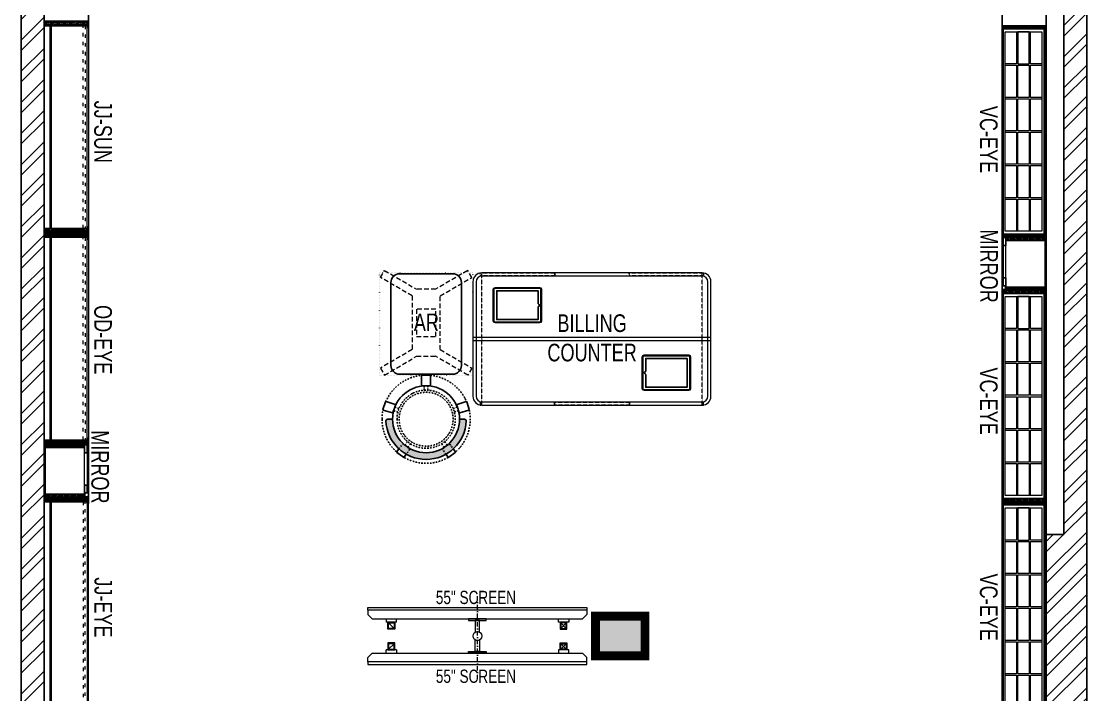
# Model space of a CAD drawing. Header units: feet. Extents: x 9622433 to 9628480, y -5942339 to -5927921.
# Drawn here: x 9622440 to 9628480, y -5938165 to -5934346 of the extents above; entities that cross this region are included whole.
import ezdxf

# ---------------------------------------------------------------- set-up
doc = ezdxf.new("R2010")
doc.units = ezdxf.units.FT
doc.header["$LTSCALE"] = 33
doc.header["$MEASUREMENT"] = 0
for name, pattern in [('ACAD_ISO03W100', [30, 12, -18]), ('DASHDOT2', [0.5, 0.25, -0.125, 0, -0.125]), ('DOT', [0.25, 0, -0.25]), ('HIDDEN2', [4.7624999999999975, 3.174999999999998, -1.587499999999999]), ('HIDDENX2', [0.75, 0.5, -0.25])]:
    doc.linetypes.add(name, pattern=pattern)
for name, color, linetype, lineweight in [('A-COL', 243, 'Continuous', 9), ('column hatch', 5, 'Continuous', 0), ('HATCH', 9, 'Continuous', 9), ('LENS-DIM', 252, 'Continuous', 5), ('LENS-PARTITION', 21, 'Continuous', 25), ('LENS-TEXT', 31, 'Continuous', 5), ('LENS_TEXT', 31, 'Continuous', 5), ('LK-EQPMT', 3, 'Continuous', 18), ('LK-FF&E FLOOR', 1, 'Continuous', 9), ('LK-FF&E WALL', 1, 'Continuous', 9), ('LK-IT', 3, 'Continuous', 18), ('LK-MIRROR', 133, 'Continuous', 13), ('LN-ELEVATION-1', 81, 'Continuous', 25), ('LN-ELEVATION-2', 103, 'Continuous', 20), ('LN-ELEVATION-3', 125, 'Continuous', 18), ('LN-ELEVATION-4', 145, 'Continuous', 13), ('LN-HATCH', 251, 'Continuous', 0), ('PLANO-TXT', 252, 'Continuous', 5)]:
    doc.layers.add(name, color=color, linetype=linetype, lineweight=lineweight)
doc.layers.add('A-WALL', color=1, linetype='Continuous')
doc.styles.add('LK TXT', font='GILC____.TTF', dxfattribs={"height": 100})
pattern_1 = [(45, (7858054.083674966, 3504049.203216764), (-4.490128060534575, 4.490128060534575), [])]

# ---------------------------------------------------------------- blocks, each defined once
blk = doc.blocks.new('A$Cbfece080')
at = {"layer": 'column hatch'}
h = blk.add_hatch(color=8, dxfattribs=at)
h.dxf.hatch_style = 1
h.paths.add_polyline_path([(-1581.25023949705, 928.4507690984755), (-1861.25023949705, 928.4507690984755), (-1861.25023949705, 588.4507690984755), (-1681.250239497051, 588.4507690984755), (-1581.25023949705, 588.4507690984755)])
h.paths.add_polyline_path([(2118.749760504812, 1718.450769098475), (1908.749760504812, 1718.450769098475), (1908.749760504812, 1343.450769098475), (2118.749760504812, 1343.450769098475)])
h.paths.add_polyline_path([(2118.749760504812, -3026.549230901525), (1788.749760504812, -3026.549230901525), (1788.749760504812, -3316.549230901524), (2118.749760504812, -3316.549230901524)])
h.paths.add_polyline_path([(-1531.25023949705, -3791.549230901524), (-1861.25023949705, -3791.549230901524), (-1861.25023949705, -4081.549230901525), (-1531.25023949705, -4081.549230901525)])
h.paths.add_polyline_path([(-3641.250239497051, -4031.549230901524), (-3921.250239497051, -4031.549230901524), (-3921.250239497051, -4281.549230901524), (-3641.250239497051, -4281.549230901524)])
h.paths.add_polyline_path([(-384.8875550720841, -8080.18385880068), (-665.843168541789, -8080.18385880068), (-665.843168541789, -8305.084408267401), (-384.8875550720841, -8305.084408267401)])
h.paths.add_polyline_path([(-3621.250239497051, -8606.549230901524), (-3921.250239497051, -8606.549230901524), (-3921.250239497051, -8896.549230901524), (-3621.250239497051, -8896.549230901524)])
h.paths.add_polyline_path([(-3671.250239497051, -11506.54923090152), (-3921.250239497051, -11506.54923090152), (-3921.250239497051, -11846.54923090152), (-3671.250239497051, -11846.54923090152)])
at = {"layer": 'LN-HATCH'}
h = blk.add_hatch(dxfattribs=at)
h.set_pattern_fill('ANSI32', color=256, scale=333, angle=180)
h.set_pattern_definition([(225, (-9380682.822466988, 5277022.064919598), (88.29995930067012, -88.29995930067015), []), (225, (-9380741.689106423, 5277022.064919598), (88.29995930067012, -88.29995930067015), [])])
h.paths.add_polyline_path([(2118.749760504812, -3316.549230901524), (1988.749760504812, -3316.549230901524), (1988.749760504812, -7616.549230901525), (1888.749760504812, -7616.549230901525), (1888.749760504812, -11846.54923090152), (2118.749760504812, -11846.54923090152)])
h.paths.add_polyline_path([(-3791.250239497051, -4281.549230901524), (-3921.250239497051, -4281.549230901524), (-3921.250239497051, -8606.549230901524), (-3791.250239497051, -8606.549230901524)])
h.paths.add_polyline_path([(-1811.25023949705, -4081.549230901525), (-1861.25023949705, -4081.549230901525), (-1861.25023949705, -4031.549230901524), (-3641.250239497051, -4031.549230901524), (-3641.250239497051, -4181.549230901524), (-1811.25023949705, -4181.549230901524)])
h.paths.add_polyline_path([(2118.749760504812, 1343.450769098475), (1988.749760504812, 1343.450769098475), (1988.749760504812, -3026.549230901525), (2118.749760504812, -3026.549230901525)])
at = {"layer": 'A-COL'}
blk.add_lwpolyline([(-665.843168541789, -8080.18385880068), (-384.8875550720841, -8080.18385880068), (-384.8875550720841, -8305.084408267401), (-665.843168541789, -8305.084408267401)], close=True, dxfattribs=at)
at = {"layer": 'A-WALL'}
for p, q in [((2118.749760504812, -11846.54923090152), (2118.749760504812, 1718.450769098475)), ((1988.749760504812, -7616.549230901525), (1988.749760504812, -3316.549230901524)), ((-3921.250239497051, -4031.549230901524), (-3921.250239497051, -11846.54923090152)), ((-3791.250239497051, -8606.549230901524), (-3791.250239497051, -4281.549230901524)), ((1888.749760504812, -11846.54923090152), (1888.749760504812, -7616.549230901525)), ((1888.749760504812, -7616.549230901525), (1988.749760504812, -7616.549230901525))]:
    blk.add_line(p, q, dxfattribs=at)
blk = doc.blocks.new('I-PAD Frame')
at = {"color": 3, "linetype": 'Continuous'}
blk.add_lwpolyline([(357868.7410323084, -232321.1361381283), (358122.7410323085, -232321.1361381283, 0.4142135623713902), (358132.7410323086, -232311.1361381283), (358132.7410323086, -232129.1361381283, 0.4142135623713902), (358122.7410323085, -232119.1361381283), (357868.7410323084, -232119.1361381283, 0.4142135623713902), (357858.7410323085, -232129.1361381283), (357858.7410323085, -232311.1361381283, 0.4142135623713902)], format="xyb", close=True, dxfattribs=at)
at = {"color": 3, "linetype": 'Continuous', "lineweight": 25}
blk.add_lwpolyline([(358113.2410323085, -232229.6755301424), (358113.2410323085, -232302.1361381283), (357878.2410323086, -232302.1361381283), (357878.2410323086, -232138.1361381283), (358113.2410323085, -232138.1361381283), (358113.2410323085, -232210.5967461141, 0.3275382217372251), (358114.6410323081, -232212.5046245168, -0.733799385757267), (358114.6410323086, -232227.7676517396, 0.3275382217372252)], format="xyb", close=True, dxfattribs=at)
blk = doc.blocks.new('Billing Counter-1350')
at = {"color": 5, "linetype": 'HIDDENX2', "ltscale": 0.025}
for p, q in [((-624.9999978118576, -374.9978339364752), (-625.0000002956949, 375)), ((624.9999976539984, -374.9978339364752), (625.0000001378357, 375))]:
    blk.add_line(p, q, dxfattribs=at)
at = {"color": 0, "linetype": 'Continuous'}
for p, q in [((625, 375), (-625, 375)), ((675, -325), (675, 325)), ((-625, -375), (625, -375))]:
    blk.add_line(p, q, dxfattribs=at)
at = {"color": 2, "linetype": 'Continuous'}
blk.add_line((624, -375), (624.9999976539984, -374.9978339364752), dxfattribs=at)
at = {"color": 2, "linetype": 'HIDDENX2', "ltscale": 0.025}
for points in [[(-632.999998427229, 375), (-212.4115580061916, 375), (-212.4115580851212, 358), (-632.9999985061586, 358)], [(210.3333326776046, 375), (-210.2551077436656, 375), (-210.255107664736, 358), (210.3333327565342, 358)], [(212.3333327565342, 375), (632.9217731775716, 375), (632.921773098642, 358), (212.3333326776046, 358)], [(-632.999998427229, -375), (-212.4115580061916, -375), (-212.4115580851212, -358), (-632.9999985061586, -358)], [(210.3333326776046, -375), (-210.2551077436656, -375), (-210.255107664736, -358), (210.3333327563014, -358)], [(212.3333327563014, -375), (632.9217731775716, -375), (632.921773098642, -358), (212.3333326776046, -358)]]:
    blk.add_lwpolyline(points, close=True, dxfattribs=at)
at = {"color": 5, "linetype": 'Continuous'}
for points in [[(-555.9166655030566, 97.25000000000001), (-288.9166655030567, 97.25000000000001), (-288.9166655030567, 286.25), (-555.9166655030566, 286.25)], [(555.9166655030566, -97.25000000000001), (288.9166655030567, -97.25000000000001), (288.9166655030567, -286.25), (555.9166655030566, -286.25)]]:
    blk.add_lwpolyline(points, close=True, dxfattribs=at)
at = {"color": 5, "linetype": 'HIDDENX2', "ltscale": 0.025}
blk.add_lwpolyline([(625, 8.5), (-625, 8.5), (-625, -8.5), (625, -8.5)], close=True, dxfattribs=at)
at = {"color": 0, "linetype": 'Continuous'}
for centre, radius, start, end in [((-625, 325), 50.0000000000291, 90, 180), ((624.9999999997672, 325), 50.00000000005822, 0, 90), ((624.9999999997672, -325), 50.0000000000291, 270, 0)]:
    blk.add_arc(centre, radius, start, end, dxfattribs=at)
at = {"layer": 'LN-ELEVATION-2'}
blk.add_line((-675, 325), (-675, -325), dxfattribs=at)
for points in [[(625, 375), (-625, 375, 0.4142135623725836), (-675, 325), (-675, -325, 0.4142135623725836), (-625, -375), (625, -375, 0.4142135623725837), (675, -325), (675, 325, 0.4142135623725836)], [(625, 357), (-625, 357, 0.4142135623730951), (-657, 325), (-657, -325, 0.4142135623730951), (-625, -357), (625, -357, 0.4142135623730951), (657, -325), (657, 325, 0.4142135623730951)]]:
    blk.add_lwpolyline(points, format="xyb", close=True, dxfattribs=at)
blk.add_lwpolyline([(-675, -8.5), (675, -8.5), (675, 8.5), (-675, 8.5)], close=True, dxfattribs=at)
blk.add_arc((-625, -325), 50.00000000005822, 180, 270, dxfattribs=at)
at = {"color": 2, "linetype": 'Continuous', "xscale": -1, "rotation": 180}
blk.add_blockref('I-PAD Frame', (-358418.1576978308, -232028.3861380983), dxfattribs=at)
at = {"color": 2, "linetype": 'Continuous', "xscale": -1}
blk.add_blockref('I-PAD Frame', (358418.1576978117, 232028.3861381281), dxfattribs=at)
at = {"layer": 'LENS-TEXT', "color": 0, "linetype": 'Continuous', "ltscale": 3, "insert": (0.983410338871181, 5.633732088841497), "char_height": 100, "attachment_point": 5, "style": 'LK TXT'}
blk.add_mtext_dynamic_manual_height_columns('BILLING COUNTER', width=353.0555573365615, gutter_width=0.5, heights=[0], dxfattribs=at)
blk = doc.blocks.new('AR')
at = {"layer": 'LN-ELEVATION-2', "linetype": 'DOT', "lineweight": 25}
blk.add_lwpolyline([(0, 13.41378593863919), (530, 13.41378593863919), (530, 593.4137859386392), (0, 593.4137859386392)], close=True, dxfattribs=at)
at = {"layer": 'LN-ELEVATION-2', "lineweight": 25}
blk.add_lwpolyline([(465, 68.22063546301797), (465, 538.2206354630179, 0.4142135623730951), (415, 588.2206354630177), (115, 588.2206354630177, 0.4142135623730951), (65, 538.2206354630179), (65, 68.22063546301797, 0.4142135623730951), (115, 18.22063546301797), (415, 18.22063546301797, 0.4142135623730951)], format="xyb", close=True, dxfattribs=at)
at = {"layer": 'LN-ELEVATION-4', "linetype": 'HIDDEN2', "ltscale": 0.25}
for points in [[(185.8456009030342, 448.8780772723258), (5.888936847448348, 554.0078910568263), (28.48512306064368, 593.350836840691), (211.0874861851335, 486.6754184374586)], [(344.154399111867, 448.8780772762837), (524.1110631600021, 554.0078910947777), (501.5148769393563, 593.3508368753828), (318.9125138223171, 486.6754184374586)], [(211.0874861851335, 486.6754184376913), (318.9125138223171, 486.6754184376913)], [(185.8456009030342, 144.472759603057), (185.8456009030342, 448.8780772723258)], [(344.154399111867, 448.8780772762837), (344.154399111867, 144.4727595990989)], [(185.8456009030342, 144.472759603057), (5.888936847448348, 39.34294581855647), (28.48512306064368, 3.46917659e-08), (211.0874861851335, 106.6754184379242)], [(344.154399111867, 144.4727595990989), (524.1110631600021, 39.34294578060508), (501.5148769393563, 0), (318.9125138223171, 106.6754184379242)], [(318.9125138223171, 106.6754184376914), (211.0874861851335, 106.6754184376914)]]:
    blk.add_lwpolyline(points, dxfattribs=at)
blk.add_lwpolyline([(210.8456009030342, 373.9866790841333), (319.154399111867, 373.9866790841333), (319.154399111867, 219.3641577917151), (210.8456009030342, 219.3641577917151)], close=True, dxfattribs=at)
blk = doc.blocks.new('DR STOOL')
at = {"layer": 'HATCH'}
h = blk.add_hatch(dxfattribs=at)
h.set_pattern_fill('ANSI36', color=250, angle=-90.00000000000001)
h.set_pattern_definition([(315, (-227.8099174643867, 917.3997257252777), (6.173926083235043, -1.683798022700468), [7.9375, -1.587499999999999, 0, -1.587499999999999])])
edge = h.paths.add_edge_path()
edge.add_line((-190.0000000041909, 4.511094e-10), (-218.6899174675346, 4.511094e-10))
edge.add_arc((-218.6899174670689, 9.120000000388245), 9.119999999940092, 177.6119845363388, 269.9999999996136, ccw=False)
edge.add_arc((-1.8626451e-09, 3.565219e-10), 228.000000002257, 2.3880154632688004, 177.6119845367313, ccw=False)
edge.add_arc((218.6899174633436, 9.120000000497384), 9.120000000051716, -90.00000000034493, 2.3880154629299, ccw=False)
edge.add_line((218.6899174633436, 4.511094e-10), (190, 4.511094e-10))
edge.add_arc((-1.8626451e-09, 4.511094e-10), 190.000000001979, -1.27e-14, 180)
at = {"layer": 'LN-ELEVATION-1', "color": 1, "ltscale": 100}
for p, q in [((-165.2704676063731, 189.0243927398114), (-165.9069543029182, 185.0820035930228)), ((-165.9069543029182, 185.0820035930228), (-153.8003208162263, 168.3135803133482)), ((-128.6221585394814, 215.4841044476634), (-165.2704676063731, 189.0243927398114)), ((-124.7228340068832, 214.8545704018979), (-128.6221585394814, 215.4841044476634)), ((-112.6981821293011, 198.1996966340157), (-124.7228340068832, 214.8545704018979)), ((124.7553772013634, 214.9803744515593), (112.5488144652918, 198.2845540212292)), ((128.7014972954057, 215.5933048763618), (124.7553772013634, 214.9803744515593)), ((128.7014972954057, 215.5933048763618), (124.7553772013634, 214.9803744515593)), ((165.1911288509145, 188.915192311113), (128.7014972954057, 215.5933048763618)), ((165.1911288509145, 188.915192311113), (128.7014972954057, 215.5933048763618)), ((153.6734594982117, 168.4294150282658), (165.7973639420234, 185.0121775862135)), ((165.7973639420234, 185.0121775862135), (165.1911288509145, 188.915192311113)), ((165.7973639420234, 185.0121775862135), (165.1911288509145, 188.915192311113)), ((-242.9550312487409, -52.24013893969095), (-244.7482102331705, -55.75945052818861)), ((-244.7482102331705, -55.75945052818861), (-230.7800458371639, -98.74904560100549)), ((-191.2928382232785, -35.45407700946089), (-242.9550312487409, -52.24013893969095)), ((-187.9259491492994, -37.1695928365807), (-191.2928382232785, -35.45407700946089)), ((-184.1424400564283, -48.81403796559607), (-187.9259491492994, -37.1695928365807)), ((188.0651108901948, -36.96233201187715), (184.0504167033359, -49.19388854173303)), ((191.3981811110861, -35.27656588272658), (188.0651108901948, -36.96233201187715)), ((243.0100176925771, -52.21682526778022), (191.3981811110861, -35.27656588272658)), ((230.715890809428, -98.7280946081737), (244.8123673382215, -55.78040257930116)), ((244.8123673382215, -55.78040257930116), (243.0100176925771, -52.21682526778022)), ((-230.7800458371639, -98.74904560100549), (-227.2218665438704, -100.5620286722478)), ((-227.2218665438704, -100.5620286722478), (-175.5596735184081, -83.7759667420105)), ((-173.8639617776498, -80.4479453730819), (-177.8421125086024, -68.2044548037811)), ((-175.5596735184081, -83.7759667420105), (-173.8639617776498, -80.4479453730819)), ((177.6922140880488, -68.56540505095472), (173.8739495249465, -80.1985000452405)), ((173.8739495249465, -80.1985000452405), (175.5794035866856, -83.5704969359358)), ((175.5794035866856, -83.5704969359358), (227.1912401677109, -100.5107563209894)), ((227.1912401677109, -100.5107563209894), (230.715890809428, -98.7280946081737)), ((-22.72193054761737, -190.2142363802995), (-25.39390889601782, -192.886214728569)), ((-25.39390889601782, -192.886214728569), (-25.39390889601782, -247.2070584567482)), ((-10.47823652112856, -190.2142363802995), (-22.72193054761737, -190.2142363802995)), ((22.78362171910703, -190.2142363802995), (9.910054048988968, -190.2142363802995)), ((25.42475448176265, -192.8553691428751), (22.78362171910703, -190.2142363802995)), ((25.42475448176265, -247.1762128710543), (25.42475448176265, -192.8553691428751)), ((-25.39390889601782, -247.2070584567482), (-22.60096735274419, -250)), ((-22.60096735274419, -250), (22.60096735274419, -250)), ((22.60096735274419, -250), (25.42475448176265, -247.1762128710543))]:
    blk.add_line(p, q, dxfattribs=at)
at = {"layer": 'LN-ELEVATION-1', "linetype": 'DASHDOT2'}
for p, q in [((-92.92521573789418, 170.8129362839827), (-112.6981821293011, 198.1996966340157)), ((112.5488144652918, 198.2845540212292), (92.69529851106927, 171.1294289919315)), ((-153.8003208162263, 168.3135803133482), (-134.1093360339291, 141.0403694751003)), ((-134.1093360339291, 141.0403694751003), (-130.4219571123831, 140.4450534014686)), ((-130.4219571123831, 140.4450534014686), (-119.9844727469608, 147.9808124662595)), ((-119.9844727469608, 147.9808124662595), (-105.3687285655178, 126.9741353208374)), ((-103.4542870586738, 159.9154408004979), (-93.52748446213081, 167.0824927485227)), ((-88.15393704269081, 139.4771787207864), (-103.4542870586738, 159.9154408004979)), ((-93.52748446213081, 167.0824927485227), (-92.92521573789418, 170.8129362839827)), ((103.6608748426661, 159.8406005539291), (88.19885099539533, 139.4487815762331)), ((92.69529851106927, 171.1294289919315), (93.26858203159645, 167.4385604566923)), ((93.26858203159645, 167.4385604566923), (103.6608748426661, 159.8406005539291)), ((105.4096150295809, 126.94019481352), (120.1194891873747, 147.8074627162714)), ((120.1194891873747, 147.8074627162714), (130.0033113472163, 140.5812532722048)), ((130.0033113472163, 140.5812532722048), (133.7372852512635, 141.1612321265929)), ((133.7372852512635, 141.1612321265929), (153.6734594982117, 168.4294150282658)), ((-159.954806596972, -40.49024384317454), (-184.1424400564283, -48.81403796559607)), ((184.0504167033359, -49.19388854173303), (159.8786162491887, -40.79004861696012)), ((-177.8421125086024, -68.2044548037811), (-153.4148110738024, -60.73628028803068)), ((153.3006618716754, -61.02382378749462), (177.6922140880488, -68.56540505095472)), ((-10.92024635523557, -164.6382343793375), (-10.47823652112856, -190.2142363802995)), ((9.910054048988968, -190.2142363802995), (10.35584833659231, -164.674698740353))]:
    blk.add_line(p, q, dxfattribs=at)
at = {"layer": 'LN-ELEVATION-1', "color": 1, "ltscale": 100}
blk.add_lwpolyline([(-190.0000000023283, 0), (-218.6899174656719, 0, -0.4264743413925903), (-227.8019973598421, 9.5, -0.959166304662544), (227.8019973593764, 9.5, -0.4264743413925903), (218.6899174647406, 0), (190.0000000013969, 0)], format="xyb", dxfattribs=at)
at = {"layer": 'LN-ELEVATION-1', "linetype": 'DASHDOT2'}
for radius in [250, 165, 153]:
    blk.add_circle((0, 0), radius, dxfattribs=at)
at = {"layer": 'LN-ELEVATION-1', "color": 1, "ltscale": 100}
blk.add_circle((0, 0), 190, dxfattribs=at)
blk = doc.blocks.new('JJ SH 1200')
at = {"layer": 'LN-HATCH', "ltscale": 0.5}
h = blk.add_hatch(dxfattribs=at)
h.set_pattern_fill('ANSI31', color=256, scale=2)
h.set_pattern_definition([(45, (4097187.330767878, 1708800.267299229), (-4.490128060534575, 4.490128060534575), [])])
h.paths.add_polyline_path([(792.0591651862488, 220), (792.0591651862488, 30), (786.0591651862486, 30), (786.0591651862486, 20), (792.0591651862488, 20), (792.0591651862488, -24), (767.0591651862488, -24), (767.0591651862488, 220)])
h.paths.add_polyline_path([(-382.9408348137513, 180), (767.0591651862488, 180), (767.0591651862488, 186), (-382.9408348137513, 186)])
h.paths.add_polyline_path([(757.0591651862486, -24), (757.0591651862486, -30), (792.0591651862488, -30), (792.0591651862488, -24)])
h.paths.add_polyline_path([(-407.9408348137512, 220), (-407.9408348137512, 30), (-401.9408348137512, 30), (-401.9408348137512, 20), (-407.9408348137512, 20), (-407.9408348137512, -24), (-382.9408348137513, -24), (-382.9408348137513, 220)])
h.paths.add_polyline_path([(-372.9408348137513, -24), (-372.9408348137513, -30), (-407.9408348137512, -30), (-407.9408348137512, -24)])
at = {"layer": 'LN-ELEVATION-1', "ltscale": 0.5}
for points in [[(-407.9408348137512, 220), (-407.9408348137512, 30), (-401.9408348137512, 30), (-401.9408348137512, 20), (-407.9408348137512, 20), (-407.9408348137512, -24), (-382.9408348137513, -24), (-382.9408348137513, 220)], [(-382.9408348137513, 180), (767.0591651862488, 180), (767.0591651862488, 186), (-382.9408348137513, 186)], [(792.0591651862488, 220), (792.0591651862488, 30), (786.0591651862486, 30), (786.0591651862486, 20), (792.0591651862488, 20), (792.0591651862488, -24), (767.0591651862488, -24), (767.0591651862488, 220)], [(-372.9408348137513, -24), (-372.9408348137513, -30), (-407.9408348137512, -30), (-407.9408348137512, -24)], [(757.0591651862486, -24), (757.0591651862486, -30), (792.0591651862488, -30), (792.0591651862488, -24)]]:
    blk.add_lwpolyline(points, close=True, dxfattribs=at)
at = {"layer": 'LN-ELEVATION-3', "ltscale": 0.5}
for p, q in [((767.0591651862488, 220), (-382.9408348137513, 220)), ((757.0591651862486, -24), (-372.9408348137513, -24)), ((-372.9408348137513, -30), (757.0591651862486, -30))]:
    blk.add_line(p, q, dxfattribs=at)
at = {"layer": 'LN-ELEVATION-4', "linetype": 'ACAD_ISO03W100', "ltscale": 0.05}
blk.add_lwpolyline([(767.0591651862488, 0), (-382.9408348137513, 0), (-382.9408348137513, -12), (767.0591651862488, -12)], close=True, dxfattribs=at)
blk = doc.blocks.new('MIRROR')
at = {"layer": 'LN-HATCH', "ltscale": 0.5}
h = blk.add_hatch(dxfattribs=at)
h.set_pattern_fill('ANSI31', color=256, scale=2)
h.set_pattern_definition([(45, (4060433.741624544, 1708720.786904081), (-4.490128060534575, 4.490128060534575), [])])
h.paths.add_polyline_path([(212.944788963403, 101.3407590774622), (230.944788963403, 101.3407590774622), (230.944788963403, -127.6592409225377), (212.944788963403, -127.6592409225377)])
h.paths.add_polyline_path([(230.944788963403, 95.34075907746227), (494.9447889634027, 95.34075907746227), (494.9447889634027, 101.3407590774622), (230.944788963403, 101.3407590774622)])
h.paths.add_polyline_path([(512.9447889634027, 101.3407590774622), (494.9447889634027, 101.3407590774622), (494.9447889634027, -127.6592409225377), (512.9447889634027, -127.6592409225377)])
at = {"layer": 'Defpoints'}
blk.add_lwpolyline([(512.9447889634027, 101.3407590774622), (212.944788963403, 101.3407590774622), (212.944788963403, -148.6592409225377), (512.9447889634027, -148.6592409225377)], close=True, dxfattribs=at)
at = {"layer": 'LN-ELEVATION-1'}
for points in [[(212.944788963403, 101.3407590774622), (230.944788963403, 101.3407590774622), (230.944788963403, -127.6592409225377), (212.944788963403, -127.6592409225377)], [(230.944788963403, 95.34075907746227), (494.9447889634027, 95.34075907746227), (494.9447889634027, 101.3407590774622), (230.944788963403, 101.3407590774622)], [(512.9447889634027, 101.3407590774622), (494.9447889634027, 101.3407590774622), (494.9447889634027, -127.6592409225377), (512.9447889634027, -127.6592409225377)], [(259.944788963403, -141.6592409225377), (259.944788963403, -127.6592409225377), (214.944788963403, -127.6592409225377), (214.944788963403, -148.6592409225377), (223.944788963403, -148.6592409225377), (223.944788963403, -147.1592409225377), (216.444788963403, -147.1592409225377), (216.444788963403, -141.6592409225377)], [(442.944788963403, -141.6592409225377), (442.944788963403, -127.6592409225377), (487.9447889634028, -127.6592409225377), (487.9447889634028, -148.6592409225377), (478.9447889634026, -148.6592409225377), (478.9447889634026, -147.1592409225377), (486.4447889634027, -147.1592409225377), (486.4447889634027, -141.6592409225377)], [(504.944788963403, -148.6592409225377), (504.944788963403, -147.1592409225377), (509.444788963403, -147.1592409225377), (509.444788963403, -129.1592409225377), (487.9447889634028, -129.1592409225377), (487.9447889634028, -127.6592409225377), (510.9447889634028, -127.6592409225377), (510.9447889634028, -148.6592409225377)]]:
    blk.add_lwpolyline(points, close=True, dxfattribs=at)
at = {"layer": 'LN-ELEVATION-2', "color": 4, "lineweight": 0}
blk.add_lwpolyline([(216.444788963403, -141.6592409225377), (486.4447889634027, -141.6592409225377), (486.4447889634027, -147.1592409225377), (216.444788963403, -147.1592409225377)], close=True, dxfattribs=at)
at = {"layer": 'LN-ELEVATION-2'}
blk.add_lwpolyline([(259.944788963403, -141.6592409225377), (442.944788963403, -141.6592409225377), (442.944788963403, -127.6592409225377), (259.944788963403, -127.6592409225377)], close=True, dxfattribs=at)
at = {"layer": 'LN-ELEVATION-4', "ltscale": 0.5}
blk.add_line((478.9447889634026, -148.6592409225377), (223.944788963403, -148.6592409225377), dxfattribs=at)
blk = doc.blocks.new('VC HD 1200')
at = {"layer": 'LN-HATCH', "ltscale": 0.5}
h = blk.add_hatch(dxfattribs=at)
h.set_pattern_fill('ANSI31', color=256, scale=2)
h.set_pattern_definition([(45, (3760859.752907088, 1795248.935917533), (-4.490128060534575, 4.490128060534575), [])])
h.paths.add_polyline_path([(-1200, 250), (-1200, 60), (-1194, 60), (-1194, 50), (-1200, 50), (-1200, 6), (-1182, 6), (-1182, 250)])
h = blk.add_hatch(dxfattribs=at)
h.set_pattern_fill('ANSI31', color=256, scale=2)
h.set_pattern_definition(pattern_1)
h.paths.add_polyline_path([(0, 250), (0, 60), (-6, 60), (-6, 50), (0, 50), (0, 6), (-18, 6), (-18, 250)])
h = blk.add_hatch(dxfattribs=at)
h.set_pattern_fill('ANSI31', color=256, scale=2)
h.set_pattern_definition([(45, (7858047.083674965, 3504049.203216764), (-4.490128060534575, 4.490128060534575), [])])
h.paths.add_polyline_path([(-1165, 6), (-1165, 0), (-1200, 0), (-1200, 6)])
h = blk.add_hatch(dxfattribs=at)
h.set_pattern_fill('ANSI31', color=256, scale=2)
h.set_pattern_definition(pattern_1)
h.paths.add_polyline_path([(-28, 6), (-28, 0), (0, 0), (0, 6)])
at = {"layer": 'LN-ELEVATION-1', "ltscale": 0.5}
for points in [[(-1200, 250), (-1200, 60), (-1194, 60), (-1194, 50), (-1200, 50), (-1200, 6), (-1182, 6), (-1182, 250)], [(-18, 238), (-1182, 238), (-1182, 244), (-18, 244)], [(0, 250), (0, 60), (-6, 60), (-6, 50), (0, 50), (0, 6), (-18, 6), (-18, 250)], [(-1165, 6), (-1165, 0), (-1200, 0), (-1200, 6)], [(-35, 6), (-35, 0), (0, 0), (0, 6)]]:
    blk.add_lwpolyline(points, close=True, dxfattribs=at)
at = {"layer": 'LN-ELEVATION-3', "ltscale": 0.5}
for p, q in [((-1182, 250), (-18, 250)), ((-1165, 6), (-35, 6)), ((-35, 0), (-1165, 0))]:
    blk.add_line(p, q, dxfattribs=at)
for points in [[(-1165.000000000465, 226), (-35, 226), (-35, 18), (-1165.000000000465, 18)], [(-1165.000000000465, 226), (-983.3333333334886, 226), (-983.3333333334886, 162), (-1165.000000000465, 162)], [(-975.3333333334886, 226), (-793.6666666665112, 226), (-793.6666666665112, 162), (-975.3333333334886, 162)], [(-785.6666666665112, 226), (-603.9999999995342, 226), (-603.9999999995342, 162), (-785.6666666665112, 162)], [(-595.9999999995342, 226), (-414.3333333325572, 226), (-414.3333333325572, 162), (-595.9999999995342, 162)], [(-406.3333333325572, 226), (-224.6666666655801, 226), (-224.6666666655801, 162), (-406.3333333325572, 162)], [(-216.6666666655801, 226), (-34.99999999860302, 226), (-34.99999999860302, 162), (-216.6666666655801, 162)], [(-1165.000000000465, 90), (-983.3333333334886, 90), (-983.3333333334886, 154), (-1165.000000000465, 154)], [(-975.3333333334886, 154), (-793.6666666665112, 154), (-793.6666666665112, 90), (-975.3333333334886, 90)], [(-785.6666666665112, 154), (-603.9999999995342, 154), (-603.9999999995342, 90), (-785.6666666665112, 90)], [(-595.9999999995342, 154), (-414.3333333325572, 154), (-414.3333333325572, 90), (-595.9999999995342, 90)], [(-406.3333333325572, 154), (-224.6666666655801, 154), (-224.6666666655801, 90), (-406.3333333325572, 90)], [(-216.6666666655801, 154), (-34.99999999860302, 154), (-34.99999999860302, 90), (-216.6666666655801, 90)], [(-1165.000000000465, 82), (-983.3333333334886, 82), (-983.3333333334886, 18), (-1165.000000000465, 18)], [(-975.3333333334886, 82), (-793.6666666665112, 82), (-793.6666666665112, 18), (-975.3333333334886, 18)], [(-785.6666666665112, 82), (-603.9999999995342, 82), (-603.9999999995342, 18), (-785.6666666665112, 18)], [(-595.9999999995342, 82), (-414.3333333325572, 82), (-414.3333333325572, 18), (-595.9999999995342, 18)], [(-406.3333333325572, 82), (-224.6666666655801, 82), (-224.6666666655801, 18), (-406.3333333325572, 18)], [(-216.6666666655801, 82), (-34.99999999860302, 82), (-34.99999999860302, 18), (-216.6666666655801, 18)]]:
    blk.add_lwpolyline(points, close=True, dxfattribs=at)
blk = doc.blocks.new('55INCH')
at = {"layer": 'LK-EQPMT', "ltscale": 12}
for p, q in [((2111558.8162113, 1135690.450573809), (2111583.24744553, 1135690.450467438)), ((2111583.24744553, 1135690.450467438), (2111607.67857339, 1135666.019126837)), ((2111607.678786132, 1134473.881595297), (2111607.67857339, 1135666.019126837)), ((2111607.678233332, 1135587.915183341), (2111627.204219206, 1135587.915098327)), ((2111627.204219206, 1135587.915098327), (2111627.203964163, 1135529.337140705)), ((2111627.203964163, 1135529.337140705), (2111607.67797829, 1135529.337225719)), ((2111627.205367106, 1134610.5634114), (2111607.679381233, 1134610.563496414)), ((2111627.205367106, 1134610.5634114), (2111627.205112064, 1134551.985453778)), ((2111607.679126189, 1134551.985538793), (2111627.205112064, 1134551.985453778)), ((2111558.8162113, 1134449.45057381), (2111583.247445532, 1134449.450467438)), ((2111583.247445532, 1134449.450467438), (2111607.678786132, 1134473.881595297))]:
    blk.add_line(p, q, dxfattribs=at)
at = {"layer": 'LK-EQPMT'}
for p, q in [((2111661.614206139, 1135573.919317673), (2111631.027374502, 1135543.33275238)), ((2111661.614072967, 1135543.332619208), (2111631.027507674, 1135573.919450845)), ((2111661.615356252, 1134597.075782953), (2111631.028524615, 1134566.48921766))]:
    blk.add_line(p, q, dxfattribs=at)
at = {"layer": 'LK-EQPMT', "ltscale": 12}
blk.add_lwpolyline([(2111542.593620929, 1135690.450644441), (2111558.8162113, 1135690.450573809), (2111558.8162113, 1134449.45057381), (2111542.593620929, 1134449.450644441)], close=True, dxfattribs=at)
at = {"layer": 'LK-EQPMT'}
for points in [[(2111627.204187012, 1135577.742804799), (2111627.204020548, 1135539.509431718), (2111665.437393629, 1135539.509265254), (2111665.437560093, 1135577.742638335)], [(2111631.027507674, 1135573.919450845), (2111631.027374502, 1135543.33275238), (2111661.614072967, 1135543.332619208), (2111661.614206139, 1135573.919317673)], [(2111627.20517066, 1134562.665896998), (2111627.205337125, 1134600.89927008), (2111665.438710206, 1134600.899103615), (2111665.438543742, 1134562.665730534)], [(2111631.028524615, 1134566.48921766), (2111631.028657786, 1134597.075916125), (2111661.615356252, 1134597.075782953), (2111661.61522308, 1134566.489084489)]]:
    blk.add_lwpolyline(points, close=True, dxfattribs=at)

msp = doc.modelspace()

# ---------------------------------------------------------------- linework, layer by layer
at = {"layer": 'LENS-PARTITION'}
for points in [[(9627999.873313686, -5933821.247181157), (9628099.873313686, -5933821.247181157), (9628099.873313686, -5933821.247181157), (9628249.873313686, -5933821.247181157), (9628249.873313686, -5934371.247181157), (9628059.873313686, -5934371.247181157), (9627999.873313686, -5934371.247181157)], [(9622819.873313684, -5934346.247181157), (9622569.873313684, -5934346.247181157), (9622569.873313684, -5933921.247181158), (9622819.873313684, -5933921.247181158)]]:
    msp.add_lwpolyline(points, close=True, dxfattribs=at)
at = {"layer": 'LK-IT', "color": 1, "linetype": 'DASHDOT2', "ltscale": 3}
msp.add_line((9625025.78038464, -5938076.840572248), (9625025.78038464, -5937587.823595331), dxfattribs=at)
at = {"layer": 'LK-IT'}
for points in [[(9625075.78038464, -5937734.91714039), (9624975.78038464, -5937734.91714039), (9624975.78038464, -5937744.917140389), (9625075.78038464, -5937744.917140389)], [(9625075.78038464, -5937929.747027188), (9624975.78038464, -5937929.747027188), (9624975.78038464, -5937919.747027187), (9625075.78038464, -5937919.747027187)]]:
    msp.add_lwpolyline(points, close=True, dxfattribs=at)
for points in [[(9625038.28038464, -5937810.681448693), (9625038.28038464, -5937744.917140389), (9625013.28038464, -5937744.917140389), (9625013.28038464, -5937810.681448693, -0.26794919244356), (9625038.28038464, -5937810.681448693, 0.9999999999999998)], [(9625038.28038464, -5937853.982718884), (9625038.28038464, -5937919.747027187), (9625013.28038464, -5937919.747027187), (9625013.28038464, -5937853.982718884, 0.26794919244356), (9625038.28038464, -5937853.982718884, -0.9999999999999998)]]:
    msp.add_lwpolyline(points, format="xyb", dxfattribs=at)
at = {"layer": 'LK-IT', "color": 1}
msp.add_circle((9625025.78038464, -5937832.332083789), 25, dxfattribs=at)
at = {"layer": 'LK-MIRROR', "linetype": 'ACAD_ISO03W100', "ltscale": 0.05, "const_width": 50}
msp.add_lwpolyline([(9625976.235998109, -5937944.782358523), (9625695.28038464, -5937944.782358523), (9625695.28038464, -5937719.881809057), (9625976.235998109, -5937719.881809057)], close=True, dxfattribs=at)

# ---------------------------------------------------------------- block references
at = {"layer": 'LENS-DIM', "color": 2}
msp.add_blockref('A$Cbfece080', (9626361.123553181, -5929639.697950256), dxfattribs=at)
at = {"layer": 'LK-FF&E FLOOR', "xscale": -1, "rotation": 180}
for name, p in [('AR', (9624469.873313682, -5935759.468023119)), ('DR STOOL', (9624734.873313684, -5936602.881809059))]:
    msp.add_blockref(name, p, dxfattribs=at)
at = {"layer": 'LK-FF&E FLOOR'}
msp.add_blockref('Billing Counter-1350', (9625674.873313684, -5936147.881809057), dxfattribs=at)
at = {"layer": 'LK-FF&E WALL', "xscale": -1, "rotation": 90}
for name, p in [('JJ SH 1200', (9622789.873313682, -5934754.188015971)), ('JJ SH 1200', (9622789.873313682, -5935954.188015971)), ('MIRROR', (9622671.214072764, -5936533.302392194))]:
    msp.add_blockref(name, p, dxfattribs=at)
at = {"layer": 'LK-FF&E WALL'}
for name, p, rotation in [('VC HD 1200', (9627999.873313686, -5935571.247181157), 270), ('MIRROR', (9628148.532554608, -5935358.302392194), 270), ('VC HD 1200', (9627999.873313686, -5937071.247181157), 270), ('JJ SH 1200', (9622789.873313682, -5937838.306346344), 90.00000000000003), ('VC HD 1200', (9627999.873313686, -5938271.247181157), 270)]:
    msp.add_blockref(name, p, dxfattribs=dict(at, rotation=rotation))
at = {"layer": 'LK-IT', "rotation": 270}
msp.add_blockref('55INCH', (8489955.829740198, -3826127.238462859), dxfattribs=at)
at = {"layer": 'LK-IT', "xscale": -1, "rotation": 270}
msp.add_blockref('55INCH', (8489955.829740198, -8049537.425704713), dxfattribs=at)

# ---------------------------------------------------------------- texts
at = {"layer": 'LENS-TEXT', "color": 0, "linetype": 'Continuous', "ltscale": 3, "insert": (9624736.53035059, -5936053.397365001), "char_height": 100, "attachment_point": 5, "style": 'LK TXT'}
msp.add_mtext_dynamic_manual_height_columns('AR', width=237.4408088319178, gutter_width=12.5, heights=[0], dxfattribs=at)
at = {"layer": 'LENS-TEXT', "color": 0, "linetype": 'Continuous', "ltscale": 3, "char_height": 75, "width": 783.9636358173434, "attachment_point": 5, "style": 'LK TXT'}
for insert in [(9625017.318041148, -5937614.116024315), (9625017.318041148, -5938061.116024313)]:
    msp.add_mtext('\\pt225;55" SCREEN', dxfattribs=dict(at, insert=insert))
at = {"layer": 'LENS_TEXT', "linetype": 'Continuous', "ltscale": 3, "char_height": 100, "width": 324.4738372093023, "attachment_point": 5, "rotation": 270, "style": 'LK TXT'}
for insert in [(9627925.663332293, -5935734.520565703), (9622886.287374323, -5936873.293960752)]:
    msp.add_mtext('{\\C7;MIRROR}', dxfattribs=dict(at, insert=insert))
at = {"layer": 'PLANO-TXT', "linetype": 'Continuous', "ltscale": 3, "char_height": 100, "width": 271.7848837209302, "attachment_point": 5, "rotation": 270, "style": 'LK TXT'}
for s, insert in [('JJ-SUN', (9622902.732877562, -5934972.911650483)), ('VC-EYE', (9627923.802803379, -5935016.643563645)), ('OD-EYE', (9622902.732877562, -5936152.10094273)), ('VC-EYE', (9627923.802803379, -5936500.225947119)), ('JJ-EYE', (9622904.10270871, -5937670.442290701)), ('VC-EYE', (9627923.802803379, -5937669.030821755))]:
    msp.add_mtext(s, dxfattribs=dict(at, insert=insert))

doc.saveas('drawing.dxf')
